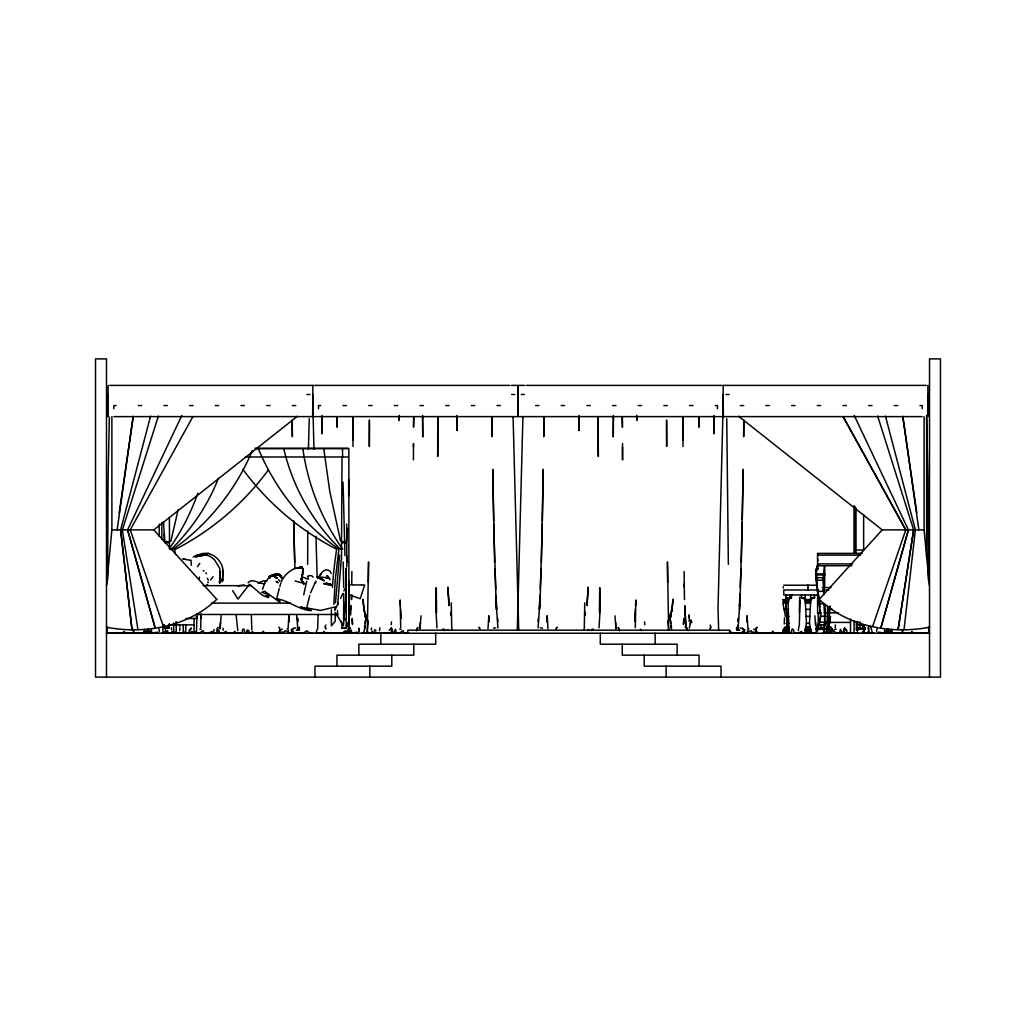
<?xml version="1.0" encoding="UTF-8"?>
<svg xmlns="http://www.w3.org/2000/svg" width="1036" height="1036" viewBox="0 0 1036 1036"><rect width="100%" height="100%" fill="white"/><g stroke="black" fill="none" stroke-linecap="round" stroke-linejoin="round"><path stroke-width="1.5" d="M301.515 578.8L301.735 581.235L301.528 578.71M337.14 417.34L337.127 427.233L337.063 417.443M413.481 446.866L413.481 443.525L413.455 459.88M682.905 439.86L683.048 416.589M743.718 420.357L743.667 436.7L743.822 420.085M307.757 530.95L307.653 564.361M437.762 416.485L437.684 456.475L438.047 417.21M543.796 417.068L543.745 436.7L543.926 417.107M456.85 417.404L456.967 430.549L456.889 415.501M698.937 417.443L698.873 427.233L698.86 417.34M816.562 577.687L816.873 583.423M928.619 627.026L928.774 632.983L929.512 632.931L913.208 632.996L912.004 631.455L910.579 632.931L893.071 632.97L890.222 630.561L889.082 631.623L890.325 632.828L891.607 631.662L891.633 632.685L890.105 632.931L888.642 632.698L887.515 630.924L885.961 631.973L884.498 630.108L884.472 633.009L878.411 632.206L877.466 633.177M164.323 533.644L164.271 541.66L169.516 541.66L169.373 517.611M342.022 456.695L341.53 541.66L346.762 541.66L346.659 524.022M368.35 582.323L368.557 561.939L367.34 629.992L368.233 620.94M613.416 417.275L613.26 437.011L613.364 415.41M636.79 416.342L636.777 420.577L636.687 415.319M713.933 415.449L713.908 433.812L714.128 417.391M785.495 626.702L783.048 630.73L788.992 630.73L788.111 603.107L788.992 599.559L782.931 599.559M799.675 597.176L799.352 612.703M107.627 580.121L108.055 479.357L109.376 417.132M579.111 415.501L579.033 430.549L579.15 417.404M690.377 624.06L690.39 622.882M171.536 629.927L171.562 627.958M351.761 584.019L351.877 571.535M371.458 629.927L371.471 627.958M682.918 416.563L682.996 446.516M807.575 628.14L807.963 631.416L808.352 628.14M824.332 565.734L823.115 580.251L823.711 594.457M824.514 616.265L824.695 625.032M345.869 568.324L346.089 593.887L343.447 625.731L337.464 616.07L337.529 610.476M353.004 446.516L353.082 416.563M220.008 571.885L219.645 583.126L220.072 580.782M222.585 570.279L222.895 580.795M343.576 619.411L343.745 593.874M365.345 623.193L365.993 617.21L364.555 626.987L364.646 626.249M399.313 415.319L399.223 420.577L399.21 416.342M542.268 524.099L540.222 596.956L538.085 627.945M542.346 520.901L543.252 469.36L541.388 562.341M742.229 522.507L740.144 596.956L738.033 630.315L737.373 627.596M742.294 519.295L743.175 469.36L741.31 562.341M832.996 630.73L826.935 630.73L827.673 606.228M308.43 449.313L309.246 418.648M185.884 624.514L185.664 632.038L183.268 632.038L183.268 624.514M196.853 618.479L196.464 632.038L194.069 632.038L194.069 618.479M539.665 609.518L539.847 603.276L539.756 606.293M739.587 609.518L739.769 603.276L739.678 606.293M816.614 573.931L816.964 585.236M599.43 612.703L599.727 587.606L600.129 609.453L599.015 627.868M522.921 416.848L517.288 630.173M722.843 416.848L718.026 608.352L718.634 630.173M801.54 594.962L801.32 597.63L804.467 598.782L805.296 601.67L806.448 623.348L804.933 630.73L810.994 630.73L809.479 623.348L810.631 601.67L811.447 598.782L814.607 597.63L814.387 594.962M824.177 629.642L824.462 622.235M220.474 622.235L220.085 628.774L221.121 615.811M337.658 604.882L341.181 560.295M420.396 622.235L420.007 628.774L421.03 615.811M844.21 631.287L844.327 628.217L844.081 630.484M333.838 604.389L335.263 579.797L338.889 549.21C303.224 524.242 274.954 488.94 258.378 448.679M541.051 568.57L540.261 588.966M740.973 568.57L740.248 587.399M784.265 623.996L784.498 617.793M335.483 602.835L339.614 555.141M739.989 593.654L739.354 606.151M807.769 626.702L807.963 631.416L808.158 626.702M635.573 606.177L635.832 599.973L635.314 627.725M451.256 602.861L451.748 630.082M539.937 596.775L539.665 603.004L540.067 595.273L539.186 609.233M450.634 615.216L450.764 612.134M835.223 627.725L835.366 624.876M288.073 628.632L288.902 615.721L289.148 621.898M487.995 628.632L488.824 615.721L489.07 621.898M816.679 629.409L817.197 630.859L816.964 628.217L820.085 622.235M817.274 630.626L816.64 629.176L817.339 630.574M199.236 579.228L199.365 577.039M350.621 614.97L351.191 605.671L350.945 608.805M635.379 609.259L634.679 618.466M787.891 598.096L789.782 597.63L790.054 594.962L791.737 594.962L791.18 598.303L787.127 598.277L785.573 600.142L787.477 623.348L786.104 631.416C786.065 628.8 781.649 631.96 784.796 628.14M299.313 630.276L299.404 627.272M538.396 618.453L538.111 621.522M738.318 618.453L738.124 621.548L738.487 618.531M824.073 594.457L823.555 580.251L824.773 573.931L816.096 573.931L816.018 580.471L816.769 580.471M857.264 630.574L857.64 629.176L857.407 630.626L856.474 629.305L856.422 622.235L860.566 622.235M710.359 627.363L710.217 629.02L710.994 627.039L710.087 625.006M817.21 629.176L817.003 630.859L816.329 629.409M830.186 630.73L831.597 630.393M191.012 560.152L191.31 565.345M546.93 621.898L547.176 615.721L548.005 628.632M746.852 621.898L747.098 615.721L747.927 628.632M829.978 606.228C828.269 612.38 828.191 628.761 829.499 630.678L829.823 631.416L829.551 628.14M785.819 599.559L786.233 594.962L785.754 599.559L787.477 599.909L789.549 598.432M786.57 594.962L785.664 603.107L787.658 623.348L786.078 630.73L786.376 628.14M805.348 594.962L804.933 599.559L810.994 599.559L810.579 594.962M823.659 624.799L823.348 629.409M106.643 585.379L111.888 529.888L111.888 416.64M830.289 606.228L828.45 623.348L829.823 631.416L831.053 630.056M301.839 577.078L302.059 581.831L303.936 583.721L301.813 581.351L301.502 579.033L303.302 583.346M303.289 571.328L302.214 576.094L302.913 568.66L303.263 571.095M179.616 630.717L179.927 627.751M379.539 630.717L379.849 627.751M857.212 630.626L856.474 629.305L857.212 630.626L857.368 629.176M736.596 627.272L736.687 630.276M783.32 586.79L783.268 588.021M904.039 629.577L915.384 529.888L885.482 416.213M391.181 624.773L391.517 621.898M222.105 581.636L222.274 579.059L221.911 581.3M315.32 583.397L315.876 581.131L310.515 592.903M584.252 630.082L584.744 602.861M306.708 581.209L303.716 594.819M819.8 622.468L820.693 616.265M817.145 569.852L817.767 565.734M117.133 529.888L133.204 416.498M669.632 617.132L670.033 614.27M119.179 512.962L133.178 416.394M818.608 625.032L817.935 625.032L819.489 622.468L820.434 616.265L824.773 616.265L824.695 629.642L823.27 629.642M816.096 573.931L817.313 565.734L851.76 565.734M689.316 628.14L690.494 622.727M348.213 631.61L348.769 627.945L348.316 629.979L350.103 627.389M219.347 582.905L219.697 580.665L219.71 581.792M913.635 529.888L898.121 629.487L913.622 529.888L877.673 416.084M348.51 629.5L348.769 627.945M787.282 630.484L786.855 633.061L788.901 632.141L787.036 633.048M755.943 629.694L757.018 627.285L755.93 628.839L756.228 628.049M817.495 629.37L817.197 630.859L817.508 629.176L817.262 630.807L816.64 629.176M846.969 631.688L844.78 627.816M876.611 631.442L877.052 628.943M222.649 579.176L222.222 581.52L222.468 577.091M806.655 628.14L806.28 630.561M819.398 624.799L817.87 628.36L820.836 629.111L821.522 628.217M178.192 509.57L170.798 541.439M279.254 588.552L276.638 598.808C288.733 600.336 298.718 610.023 311.396 610.605L300.582 607.031L308.184 608.767L306.695 607.925L309.738 595.415M788.448 631.416L788.784 630.73M810.787 630.73L810.463 631.416L810.67 630.056M826.857 626.702L830.496 626.702L832.879 630.056C831.532 632.387 833.967 629.396 835.495 632.607L841.284 632.879L839.82 631.986L840.364 629.292L842.514 632.724L844.055 631.52L845.104 632.802L858.909 632.931M862.522 632.413L862.677 631.727M298.627 627.596L297.967 630.315L296.659 615.747M804.933 630.73L805.995 628.14M363.61 632.582L365.371 626.223L364.633 628.127M798.225 630.613L799.313 624.876L800.038 600.09M809.517 630.561L809.271 628.14M262.561 589.173L264.84 582.711L269.425 577.052L273.478 575.925L277.182 578.347L273.193 575.407L276.431 577.661M120.616 529.888L131.986 629.577L120.616 529.888L150.557 416.213M302.499 574.475L301.864 576.56M821.522 624.799L820.266 629.111M908.391 529.888L880.846 627.945L908.404 529.888L854.221 415.449M302.538 574.307L301.839 576.715L306.811 578.723L308.547 579.163L307.666 576.236L309.298 575.627L311.525 575.679L313.222 577.13M279.811 586.635L280.911 582.996M810.463 631.416L810.683 630.678M832.465 631.416L832.698 630.678L832.141 633.035L830.483 632.931M817.663 629.409L818.207 628.515M349.132 630.717L349.792 628.58L348.899 629.577M158.366 416.084L122.365 529.888L137.917 629.487M213.52 631.584L214.18 629.564M785.677 630.056L784.874 630.056M872.649 626.314L905.762 529.888L843.097 416.64M805.529 630.73L805.62 630.056L805.464 631.416M361.901 584.952L364.659 584.952L360.243 598.666L348.433 594.599M808.287 630.471L807.963 631.416L808.067 630.73M197.798 493.291C190.883 512.833 181.365 531.468 169.451 548.433M863.92 629.176L864.076 630.574C865.332 627.428 863.687 630.782 864.115 630.626L864.736 629.176M786.104 631.377L786.22 630.73M824.319 629.642L823.711 630.859L824.734 629.305L816.018 629.344M863.545 629.409L863.558 628.217M343.887 590.96L344.807 588.707M232.634 590.662L238.008 599.093L249.43 584.252L262.38 595.273L268.376 597.526L269.14 595.674M281.416 581.572C284.214 574.268 295.636 564.62 302.875 568.609L301.8 567.132L297.202 568.272M218.415 478.36C207.835 505.141 191.466 529.577 170.849 549.689M216.628 630.756L218 627.492L217.184 628.438M416.55 630.756L417.909 627.492L417.107 628.438M269.01 577.984L269.425 577.052M252.331 450.569C235.742 490.261 207.666 524.993 172.442 549.689M342.864 593.382L340.624 598.303M829.823 631.377L830.173 630.6M824.63 629.176L823.918 630.859L823.659 629.305L823.711 630.859L824.527 629.642M325.913 625.006L325.006 627.039L325.783 629.02L325.641 627.363M857.704 629.409L857.627 628.515M127.609 529.888L155.154 627.945L127.596 529.888L181.844 415.449M823.659 630.807L823.633 629.176L823.711 630.859L824.501 629.176M783.656 630.225L784.097 630.561M823.931 630.574L823.762 629.176L823.853 630.807L824.734 629.305M338.28 603.082L334.848 610.256L335.392 606.928L320.512 610.437L306.695 607.925M591.349 630.626L592.191 629.02L593.537 629.525M816.536 628.438L817.741 626.171M274.164 575.912L275.2 574.579L277.674 574.086L281.624 577.013C279.383 571.911 270.538 573.983 268.764 577.894M785.456 628.14L784.045 630.393M130.225 529.888L192.903 416.64M824.773 622.235L819.567 622.235L816.018 628.438L817.028 628.217M823.711 630.859L824.358 629.603M864.659 629.305L863.92 630.626L864.581 628.217M197.41 566.705L199.78 563.364M818.336 625.032L819.877 622.235M818.544 629.642L816.018 629.642L816.795 628.217L816.187 629.111M213.105 576.638L210.722 579.979M167.884 626.197L169.386 623.789M298.601 629.305L299.469 627.894L296.309 630.289M747.591 630.743L748.795 628.813M783.229 630.678L783.462 631.416L783.048 630.471M827.246 630.678L827.479 631.416M808.883 633.009L809.958 631.39L812.794 632.97L816.394 632.892L816.187 631.248M189.031 631.688L191.22 627.816M556.008 628.839L557.109 627.285L556.306 628.049M348.588 630.264L349.792 628.58M809.699 630.561L810.994 630.73L809.932 628.14M857.342 629.305L857.549 624.799M318.596 576.948L320.979 573.983L320.266 575.058C322.3 570.383 328.321 566.886 331.378 573.555M299.857 568.207L301.23 567.262L299.689 568.337M216.757 599.352C188.099 626.78 144.496 634.576 106.358 627.194M276.586 574.035L274.462 575.446L275.136 574.876M822.778 633.074L824.047 631.584L829.383 632.931M293.654 631.442L292.165 633.087L290.481 632.983L284.913 630.691L282.996 633.125L282.336 631.947L280.523 632.763L279.694 630.276L278.658 632.53L277.208 632.931L264.491 633.009L263.222 631.183L262.03 632.996L254.027 632.957L252.693 631.753L249.922 633.009M819.23 599.339L882.206 529.888L924.112 529.888L929.357 585.379M248.031 582.75C252.305 577.674 259.363 584.162 264.763 583.708M817.132 630.574L816.394 629.176M292.541 630.898L291.88 631.584L291.284 630.51L293.525 632.957L303.639 632.944L306.578 630.782L309.518 632.789L312.678 633.022M207.614 584.356L206.475 585.366M164.271 624.54L164.789 628.269L168.985 628.269L169.516 624.54M341.53 621.328L342.048 628.269L346.244 628.269L346.762 624.54M270.098 576.547L269.243 577.376L271.095 575.679L273.983 576.042L270.564 575.731L274.475 576.197L272.675 575.407L276.819 577.997M292.618 629.15L295.791 627.777M831.882 630.393L830.471 628.14M831.83 630.561L831.131 628.14M291.245 629.72L293.576 628.243M193.24 557.018L197.034 555.011L200.194 554.882M390.559 629.37L391.142 627.816M806.85 630.561L807.653 630.056L805.555 630.16M809.401 630.561L810.398 630.056L810.333 630.73M831.545 630.561L832.426 630.173M111.888 529.888L153.794 529.888L297.384 416.278M374.268 631.144L375.744 629.979M260.683 581.908L263.274 580.808L266.809 581.092M189.187 630.238L191.388 628.735M389.096 630.238L391.297 628.735M823.685 629.409L823.918 630.859L824.255 628.217M862.263 632.258L863.674 631.325L864.982 632.944L867.818 632.711L868.686 630.458L869.644 632.685L873.931 632.931M784.744 630.73L785.948 630.73M689.406 621.393L691.154 620.266L691.802 622.506L690.313 620.577L691.154 620.266L691.232 621.6L689.406 621.393L688.849 614.879L689.484 617.56M280.782 630.056L282.297 629.098M196.18 631.986L194.716 632.879L199.365 632.931L203.263 630.73L203.859 633.035L208.806 632.931L211.953 631.584L213.222 633.074L216.407 632.97L218.803 629.914L219.606 632.892L223.206 632.97L226.042 631.39L227.117 633.009L233.424 632.97L234.589 631.351L235.858 632.595L240.65 632.931L242.178 632.569L242.541 629.525L243.9 629.02L244.936 633.19L246.387 632.62L247.151 629.992L248.718 630.484L249.145 633.061L247.099 632.141L247.552 633.074L248.964 633.048M299.961 568.078L301.683 567.145L299.65 567.21L301.787 567.158M821.406 628.813L822.429 628.217L824.255 629.409L823.348 628.217L821.406 628.813L822.649 628.36M258.171 583.436L260.308 582.232M238.073 585.884L244.211 584.952M275.524 574.669L278.425 574.164L275.2 574.579M863.092 629.409L863.325 628.217L861.162 629.111L857.86 628.217M784.757 630.393L785.482 630.147M493.486 628.243L495.713 627.777M810.411 598.614L814.646 597.15M806.099 630.561L805.529 630.056M442.463 629.525L443.809 629.02L444.651 630.626M282.401 578.269L279.448 574.553L275.913 574.488L278.956 574.332L276.677 574.099M587.36 630.484L588.94 629.992M275.913 574.488L277.674 574.086L281.157 576.107L277.182 574.061M198.588 555.438L197.643 555.62M834.679 629.474L836.182 629.085M816.782 629.409L817.003 630.859L816.472 629.37M811.136 598.432L812.794 598.096M812.431 598.432L814.089 598.096M929.642 627.194C891.504 634.576 847.901 626.78 819.243 599.352M194.457 556.617L197.617 556.487M208.676 553.237L196.542 555.918C210.256 547.306 226.236 561.732 222.649 576.547M206.112 554.843L195.856 556.617L206.112 554.843L210.308 556.5L214.413 559.66L219.826 568.518L220.072 578.153M109.79 385.392L313.053 385.392M314.517 385.392L509.919 385.392M511.577 385.392L517.78 385.392L517.78 416.614L318.544 416.614M524.423 385.392L518.22 385.392L518.22 416.614L717.456 416.614M526.081 385.392L721.483 385.392M722.947 385.392L926.21 385.392M108.132 394.496L107.912 416.614L108.132 385.392M306.863 394.496L310.01 394.496M312.846 394.496L312.639 416.614M511.577 394.496L514.737 394.496M521.263 394.496L524.423 394.496M723.154 394.496L723.361 416.614M725.99 394.496L729.137 394.496M927.867 394.496L928.088 416.614L927.867 385.392M116.045 405.555L113.831 405.555L113.831 408.715M138.293 405.555L141.712 405.555M163.96 405.555L167.379 405.555M189.627 405.555L193.046 405.555M215.294 405.555L218.725 405.555M240.974 405.555L244.392 405.555M266.64 405.555L270.059 405.555M292.307 405.555L295.739 405.555M320.759 405.555L318.544 405.555L318.544 408.715M343.007 405.555L346.438 405.555M368.686 405.555L372.105 405.555M394.353 405.555L397.772 405.555M420.02 405.555L423.452 405.555M445.7 405.555L449.119 405.555M471.367 405.555L474.786 405.555M497.034 405.555L500.453 405.555M535.547 405.555L538.966 405.555M561.214 405.555L564.633 405.555M586.881 405.555L590.3 405.555M612.548 405.555L615.98 405.555M638.228 405.555L641.647 405.555M663.895 405.555L667.313 405.555M689.562 405.555L692.993 405.555M715.241 405.555L717.456 405.555L717.456 408.715M740.261 405.555L743.693 405.555M765.941 405.555L769.36 405.555M791.608 405.555L795.026 405.555M817.274 405.555L820.706 405.555M842.954 405.555L846.373 405.555M868.621 405.555L872.04 405.555M894.288 405.555L897.707 405.555M919.955 405.555L922.169 405.555L922.169 408.715M113.831 416.614L313.053 416.614M314.517 416.614L317.392 416.614M718.608 416.614L721.483 416.614M722.947 416.614L922.169 416.614M254.998 448.238L348.251 448.238M256.591 448.705L348.86 448.679L348.86 626.262L346.244 626.262M245.325 456.98L348.42 456.98M166.187 542.709L169.516 542.709L169.516 549.119M855.024 550.025L863.648 550.025L863.648 514.555M862.133 553.392L817.546 553.392L817.598 569.386M817.546 555.128L860.605 555.128M817.598 558.585L817.896 560.541M817.546 563.921L852.524 563.921M817.236 565.967L817.987 565.967M817.598 568.194L817.896 569.243M817.546 569.127L815.669 569.127L815.669 571.432M816.096 574.954L824.255 574.954M816.096 577.687L823.737 577.687M816.018 577.92L816.782 577.92M823.555 580.251L816.096 580.251L820.797 616.498M361.344 584.952L348.342 584.913M783.799 585.223L817.132 585.223M203.082 585.664L251.489 585.664M822.312 587.593L831.027 587.593M818.582 590.002L783.799 590.002L783.799 594.962L818.582 594.962M822.545 590.002L828.891 590.002M817.313 591.349L823.905 591.349M801.838 598.096L805.516 598.614M782.918 600.142L788.616 600.142M805.114 600.142L810.812 600.142M782.905 601.67L788.241 601.67M805.296 601.67L810.631 601.67M788.111 603.107L782.905 603.107L785.43 616.342L788.94 616.342M805.348 603.107L810.579 603.107M211.305 603.12L290.08 603.12M819.567 603.807L824.604 603.807L824.773 616.265M819.994 604.027L817.805 594.69M783.786 609.349L788.383 609.349M805.658 609.349L810.269 609.349M827.544 609.349L832.141 609.349M821.211 612.794L817.598 612.794L817.598 593.382M824.293 612.794L838.163 612.794M196.84 614.477L338.306 614.477M806.202 616.342L809.725 616.342M826.987 616.342L830.496 616.342L829.875 623.348L826.845 623.348M196.063 616.964L197.254 616.964M185.949 618.479L197.254 618.479L197.254 613.765M824.293 622.416L850.491 622.416M786.052 623.348L789.082 623.348M806.448 623.348L809.479 623.348M169.891 624.863L194.069 624.863M818.013 624.799L824.773 624.799M856.422 624.799L863.195 624.799L865.099 628.217L865.099 629.409L856.772 629.176L857.407 630.626L857.627 629.37L857.407 630.626L856.694 629.176L857.471 630.574M348.743 581.041A414.374 414.374 0 0 1 348.808 625.796L346.244 625.796L346.244 622.753M785.43 626.702L789.069 626.702M806.137 626.702L809.789 626.702M164.271 627.751L169.516 627.751M341.53 627.751L346.762 627.751M784.304 628.14L789.031 628.14M805.594 628.14L810.333 628.14M826.896 628.14L831.623 628.14M824.773 628.217L816.096 628.217L816.018 629.642M856.422 628.217L865.099 628.217M865.021 629.111L864.749 628.217M782.931 630.056L788.992 630.056M804.933 630.056L810.994 630.056M826.935 630.056L832.996 630.056M162.069 632.931L166.356 632.685L167.314 630.458L168.182 632.711L171.018 632.944L172.326 631.325L173.944 633.19L189.549 632.931L191.945 631.52L193.486 632.724M315.216 632.931L322.714 632.996L323.918 631.455L325.343 632.931L342.851 632.97L345.687 630.561L346.84 631.623L345.584 632.828L344.315 631.662L344.289 632.685L345.804 632.931L347.28 632.698L348.394 630.924L349.961 631.973L351.424 630.108L351.45 633.009L357.511 632.206L358.443 633.177M361.991 632.931L366.278 632.685L367.223 630.458L368.091 632.711L370.927 632.944L372.235 631.325L373.866 633.19L389.471 632.931L391.867 631.52L393.408 632.724L395.545 629.292L396.102 631.986L394.638 632.879L399.274 632.931L403.185 630.73L403.781 633.035L408.728 632.931M106.488 633.229L929.512 633.229M740.209 627.777L744.755 629.72M540.287 627.777L542.514 628.243M807.303 632.983L802.576 632.97L801.411 631.351L798.626 632.931L793.822 632.569L793.459 629.525L792.1 629.02L791.064 633.19L789.613 632.62L788.849 629.992M325.524 577.596L327.959 577.712L325.964 577.622M330.549 584.2L323.53 583.566L328.36 584.628M786.078 633.009L783.307 631.753L781.973 632.957L773.97 632.996L772.778 631.183L771.509 633.009L758.792 632.931L757.342 632.53L756.306 630.276L755.477 632.763L753.664 631.947L753.004 633.125L751.087 630.691L745.519 632.983L743.835 633.087L742.346 631.442M182.504 558.935L184.9 559.116M327.544 577.699L317.586 576.793M327.764 584.563L330.29 584.861M332.077 584.848L325.913 583.048L331.585 584.809L327.221 583.708L330.445 584.731M183.89 559.116L190.21 560.269M801.281 597.15L803.496 598.432M803.12 598.096L804.791 598.432M789.911 597.15L791.569 597.487M789.173 598.096L790.844 598.432M270.072 577.518L268.712 577.233L270.163 577.79M808.611 630.225L809.271 630.561M316.809 577.22L321.264 578.58L324.385 580.795L317.651 577.389L322.701 579.512L320.059 578.153M328.969 584.33L330.898 584.796M304.791 583.579L295.105 580.989M320.448 578.308L318.065 577.415L322.649 579.396L318.492 577.531M399.741 629.085L401.243 629.474M199.819 629.085L201.321 629.474M830.25 630.056L831.17 630.393M318.078 577.44L322.274 579.137L317.223 577.272L324.035 580.548M447.06 629.992L448.64 630.484M207.666 582.232L208.417 582.517M737.399 629.305L738.5 629.862L736.531 627.894L739.691 630.289M276.638 598.808L279.72 600.245L279.785 602.227L264.465 591.116L261.784 592.32L267.935 594.534L268.803 595.558L266.097 595.894L268.376 597.526M280.264 575.161L276.327 574.371L279.888 574.838L281.74 577.518L280.575 575.537M315.889 632.931L317.715 628.334L318.065 614.465M203.263 570.564L204.131 570.991M687.231 627.945L685.068 626.819L687.684 629.979M729.422 630.782L732.361 632.944L742.475 632.957L744.716 630.51L744.12 631.584L743.459 630.898M277.894 582.413L276.081 581.364L278.218 582.737M753.703 629.098L755.218 630.056M830.445 630.147L831.118 630.561M844.612 628.735L846.813 630.238M374.462 630.069L375.874 631.066M279.008 574.527L281.999 578.36M738.616 416.278L882.206 529.888M862.522 624.799L865.099 628.956M303.936 583.721L300.764 578.813M279.383 574.799L281.093 576.43M479.694 628.049L478.891 627.285L479.992 628.839M279.772 628.049L278.982 627.285L280.057 629.694M742.423 628.243L743.382 629.15M340.481 549.21C312.496 522.014 292.579 486.7 283.773 448.679M278.567 579.836L279.979 581.287M864.231 628.515L864.93 628.813M158.534 633.177L157.589 632.206L151.528 633.009L151.502 630.108L150.039 631.973L148.485 630.924L147.358 632.698L145.895 632.931L144.367 632.685L144.392 631.662L145.675 632.828L146.918 631.623L145.778 630.561L142.929 632.97L125.421 632.931L123.996 631.455L122.792 632.996L106.488 632.931L107.226 632.983L107.381 627.026M153.794 529.888L216.77 599.339M618.893 628.438L618.091 627.492L619.45 630.756M178.438 624.488L179.914 626.262M640.455 629.292L641.53 630.639M832.879 630.471L832.555 630.73M823.219 628.515L823.996 630.626M281.753 577.881L280.368 575.874L280.976 576.741M342.735 549.21C321.639 519.528 307.847 484.744 302.849 448.679M287.205 628.813L288.409 630.743M337.464 616.07L335.25 612.483L335.211 621.263L331.416 625.796A459.893 459.893 0 0 1 331.455 609.777M344.366 618.194L348.808 625.796M843.162 416.64L905.775 529.888M205.957 572.817L206.462 573.75M856.5 629.176L857.212 630.626M207.394 578.36L208.327 580.406M861.81 624.799L863.325 628.217M807.666 630.704L807.963 631.377M671.367 628.127L670.629 626.223L671.626 629.059M281.313 576.91L282.142 579.137M870.538 626.223L872.299 632.582M130.238 529.888L163.351 626.314M220.292 581.753L219.723 579.707L220.318 582.4M859.673 624.799L860.592 629.409M237.775 630.613L236.221 615.643M340.533 540.973L329.694 490.935L323.763 448.679M783.281 630.6L783.462 631.416M518.712 630.173L513.079 416.848M497.915 627.945L496.153 603.276L496.335 609.518M158.948 628.943L159.389 631.442M819.865 603.807L817.21 586.583M818.168 594.69L819.994 607.148M497.889 621.522L497.604 618.453M902.822 416.394L916.821 512.962M365.967 614.27L366.368 617.132M902.796 416.498L918.867 529.888M671.354 626.249L671.445 626.987L670.007 617.21L670.655 623.193M251.826 630.082L251.334 614.711M436.985 627.868L435.871 609.453L436.273 587.606L436.57 612.703M297.513 618.531L297.876 621.548L297.682 618.453M644.483 621.898L644.819 624.773M391.841 630.484L391.595 628.217L391.699 631.287M220.202 581.559L219.891 578.697L220.059 580.833M814.879 615.811L815.656 625.731M614.97 615.811L615.993 628.774L615.604 622.235M344.975 555.581L343.058 482.193M667.767 620.94L668.66 629.992L667.443 561.939L667.65 582.323M496.814 609.233L495.933 595.286L496.335 603.004L496.063 596.775M401.32 618.466L400.621 609.259M201.023 613.869L201.398 618.466M864.024 629.305L864.115 630.626M820.279 610.036L820.616 616.498M815.526 622.235L815.72 625.33M868.401 626.948L868.582 629.992L868.479 627.272M496.244 606.293L493.732 524.099M400.686 627.725L400.168 599.973L400.427 606.177M200.777 627.725L200.88 615.449M585.236 612.134L585.366 615.216M495.739 588.966L494.949 568.57M856.733 622.235L856.953 629.409M313.157 416.848L313.96 449.378M294.91 568.673L293.771 522.507M223.064 628.23L223.129 630.289M494.612 562.341L492.747 469.36L493.654 520.901M317.145 577.233L315.98 536.26M294.69 562.341L293.667 520.953M173.556 622.999L173.815 632.038L176.211 632.038L176.211 621.496M162.846 626.016L163.028 632.038L165.423 632.038L165.423 627.518M926.624 417.132L927.945 479.357L928.373 580.121M726.754 418.648L728.347 564.361M343.188 561.978L343.706 587.503M597.953 417.21L598.316 456.475L598.238 416.485M824.293 603.807L824.695 616.498L824.527 604.027M352.952 416.589L353.095 439.86M321.872 417.391L322.092 433.812L322.066 415.449M684.239 584.019L684.472 599.546M342.489 448.679L342.618 457.057M684.123 571.535L684.265 587.049M492.074 417.107L492.255 436.7L492.204 417.068M292.178 420.085L292.333 436.7L292.281 420.357M422.636 415.41L422.74 437.011L422.584 417.275M622.519 446.866L622.545 459.88L622.519 443.525M929.512 677.117L929.512 358.883L940.481 358.883L940.481 677.117L95.519 677.117L95.519 358.883L106.488 358.883L106.488 677.117M926.637 415.203L926.637 558.249M924.112 416.64L924.112 529.888M864.231 628.217L864.231 629.409M856.034 508.145L856.034 553.392M855.024 506.526L855.024 553.392M854.014 505.646L854.014 553.392M854.091 620.655L854.091 633.229M850.491 619.088L850.491 633.229M829.784 630.056L829.784 630.73M824.773 565.734L824.656 587.593M818.207 612.794L818.207 625.368M816.614 628.217L816.536 629.642M815.669 572.519L815.669 575.576M807.963 585.223L807.963 590.002A5.633 0.738 -90 0 0 807.963 585.223A5.465 0.712 -90 0 0 807.963 589.989M729.668 633.229L729.668 630.173L407.821 630.173L407.821 633.229M723.154 385.392L723.154 416.614M721.017 677.117L721.017 666.148L644.198 666.148L644.198 655.166M699.067 666.148L699.067 655.166L622.247 655.166L622.247 644.198M677.117 655.166L677.117 644.198L600.297 644.198L600.297 633.229M666.148 666.148L666.148 677.117M655.166 633.229L655.166 644.198M435.703 633.229L435.703 644.198L358.883 644.198L358.883 655.166M413.752 644.198L413.752 655.166L336.933 655.166L336.933 666.148M391.802 655.166L391.802 666.148L314.983 666.148L314.983 677.117M380.834 633.229L380.834 644.198M369.852 666.148L369.852 677.117M346.762 566.77L346.762 542.709L341.53 542.709L341.53 560.359M346.244 541.66L346.244 542.709M346.244 568.285L346.244 619.399M342.048 541.66L342.048 542.709M312.846 385.392L312.846 416.614M168.985 541.66L168.985 542.709M164.789 541.66L164.789 542.709M161.849 522.571L161.849 539.471M159.22 524.087L159.22 536.376M242.903 469.36A268.13 268.13 0 0 0 336.635 549.21A459.893 459.893 0 0 0 332.426 587.399M348.627 479.409A638.228 638.228 0 0 1 348.627 496.179M347.423 528.308A638.228 638.228 0 0 1 346.27 543.641M346.555 555.555A414.374 414.374 0 0 1 347.241 561.913M268.441 469.826A268.13 268.13 0 0 1 174.696 549.689A459.893 459.893 0 0 1 175.395 554.441M164.828 541.336A638.228 638.228 0 0 1 163.52 521.807M369.412 420.266L369.347 446.412L369.412 420.266M666.588 420.266L666.653 446.412L666.588 420.266M413.675 417.327L413.571 427.143L413.701 417.288M635.159 615.578L635.34 621.781L635.159 615.578M351.605 594.884L351.528 599.546L351.605 594.858M587.075 602.538L587.036 605.62L588.215 587.127L587.075 602.538M683.63 620.875L683.527 624.488L683.825 618.427L683.63 620.875M301.787 577.285L302.136 582.012L303.613 583.54L301.981 581.649L301.554 579.383L303.457 583.436L302.059 581.831L301.787 577.285M738.254 625.084L737.995 627.945L738.254 625.084M670.875 614.4L670.603 617.456L671.911 608.663L670.875 614.4M673.089 599.352L671.704 611.525L673.089 599.352M902.706 629.551L902.239 633.372L902.719 629.551M358.948 628.399L359.311 631.442L358.948 628.399M891.724 629.409L890.934 633.372L891.737 629.409M888.422 629.357L887.515 633.372L888.422 629.357M887.71 629.292L886.777 633.372L887.71 629.292M864.568 629.176L863.92 630.626L863.7 629.37L863.92 630.626L864.633 629.176M270.098 576.042L269.243 576.586L272.934 575.848L270.085 576.016L271.626 575.55L273.478 575.925L270.098 576.042M301.748 567.132L299.974 567.547L301.787 567.119M277.117 574.294L278.593 574.307L277.117 574.294M319.256 577.738L317.21 577.376L319.256 577.738M320.901 578.347L318.894 577.661L320.901 578.347M303.768 583.631L301.567 579.979L303.768 583.631M328.658 577.44L327.052 575.472L329.94 579.603L328.658 577.44M863.985 627.078L862.794 624.799L863.882 627.078M149.223 633.372L148.29 629.292L149.223 633.372M148.485 633.372L147.578 629.357L148.485 633.372M365.06 614.633L364.089 608.663L365.397 617.456L365.06 614.633M145.066 633.372L144.263 629.409L145.066 633.372M363.934 608.598L362.911 599.352L364.296 611.525L363.934 608.598M133.761 633.372L133.281 629.551L133.761 633.372M685.728 624.294L685.897 627.389L684.809 605.671L685.728 624.294M448.756 599.443L447.785 587.127L448.964 605.62L448.756 599.443M352.37 620.875L352.175 618.427L352.473 624.488L352.37 620.875M622.429 427.143L622.299 417.288L622.429 427.143"/></g></svg>
